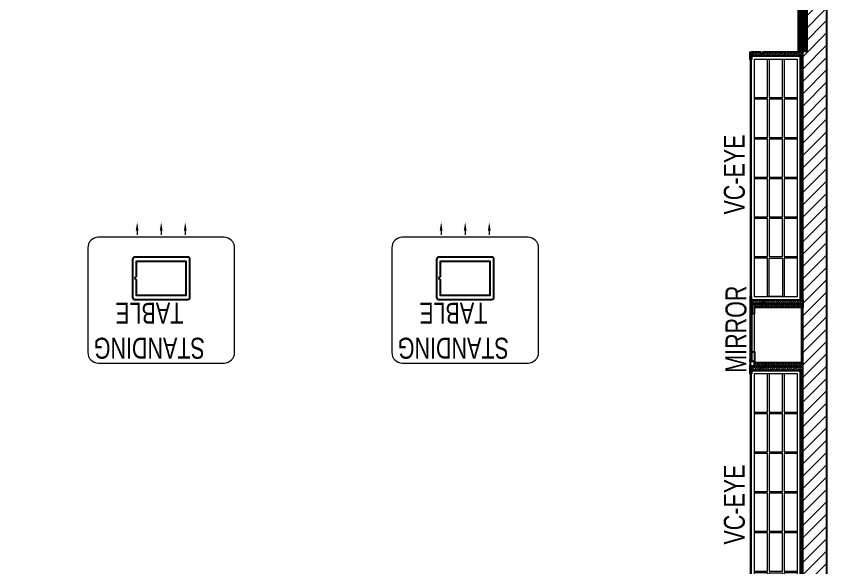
# Model space of a CAD drawing. Header units: feet. Extents: x 10126720 to 10134877, y -6288511 to -6263583.
# Drawn here: x 10130032 to 10133898, y -6275677 to -6273046 of the extents above; entities that cross this region are included whole.
import ezdxf

# ---------------------------------------------------------------- set-up
doc = ezdxf.new("R2010")
doc.units = ezdxf.units.FT
doc.header["$LTSCALE"] = 33
doc.header["$MEASUREMENT"] = 0
doc.linetypes.add('ACAD_ISO03W100', pattern=[30, 12, -18])
doc.layers.add('A-WALL', color=1, linetype='Continuous')
for name, color, linetype, lineweight in [('LENS-DIM', 252, 'Continuous', 5), ('LENS-TEXT', 31, 'Continuous', 5), ('LENS_TEXT', 31, 'Continuous', 5), ('LK-FF&E FLOOR', 1, 'Continuous', 9), ('LK-FF&E WALL', 1, 'Continuous', 9), ('LK-MIRROR', 133, 'Continuous', 13), ('LN-ELEVATION-1', 81, 'Continuous', 25), ('LN-ELEVATION-2', 103, 'Continuous', 20), ('LN-ELEVATION-3', 125, 'Continuous', 18), ('LN-ELEVATION-4', 145, 'Continuous', 13), ('LN-HATCH', 251, 'Continuous', 0), ('PLANO-TXT', 252, 'Continuous', 5)]:
    doc.layers.add(name, color=color, linetype=linetype, lineweight=lineweight)
doc.styles.add('LK TXT', font='GILC____.TTF', dxfattribs={"height": 100})
pattern_1 = [(45, (7858054.0837, 3504049.203), (-4.4901280605, 4.4901280605), [])]

# ---------------------------------------------------------------- blocks, each defined once
blk = doc.blocks.new('A$Ca6a6fadd')
at = {"layer": 'LN-HATCH'}
h = blk.add_hatch(dxfattribs=at)
h.set_pattern_fill('ANSI31', color=256, scale=333, angle=180)
h.set_pattern_definition([(225, (-7063707.162, 5274439.864), (29.43331977, -29.43331977), [])])
h.paths.add_polyline_path([(5829, -12190), (5944, -12190), (5944, 2332), (2193, 2332), (2193, 3382), (2078, 3382), (2078, 2217), (5829, 2217)])
at = {"layer": 'A-WALL'}
for p, q in [((5944, -12190), (5944, 2332)), ((5829, -12190), (5829, 2217))]:
    blk.add_line(p, q, dxfattribs=at)
blk = doc.blocks.new('VC HD 1200')
at = {"layer": 'LN-HATCH', "ltscale": 0.5}
h = blk.add_hatch(dxfattribs=at)
h.set_pattern_fill('ANSI31', color=256, scale=2)
h.set_pattern_definition([(45, (3760859.753, 1795248.936), (-4.490128061, 4.490128061), [])])
h.paths.add_polyline_path([(-1200, 250), (-1200, 60), (-1194, 60), (-1194, 50), (-1200, 50), (-1200, 6), (-1182, 6), (-1182, 250)])
h = blk.add_hatch(dxfattribs=at)
h.set_pattern_fill('ANSI31', color=256, scale=2)
h.set_pattern_definition(pattern_1)
h.paths.add_polyline_path([(0, 250), (0, 60), (-6, 60), (-6, 50), (0, 50), (0, 6), (-18, 6), (-18, 250)])
h = blk.add_hatch(dxfattribs=at)
h.set_pattern_fill('ANSI31', color=256, scale=2)
h.set_pattern_definition([(45, (7858047.0837, 3504049.203), (-4.4901280605, 4.4901280605), [])])
h.paths.add_polyline_path([(-1165, 6), (-1165, 0), (-1200, 0), (-1200, 6)])
h = blk.add_hatch(dxfattribs=at)
h.set_pattern_fill('ANSI31', color=256, scale=2)
h.set_pattern_definition(pattern_1)
h.paths.add_polyline_path([(-28, 6), (-28, 0), (0, 0), (0, 6)])
at = {"layer": 'LN-ELEVATION-1', "ltscale": 0.5}
for points in [[(-1200, 250), (-1200, 60), (-1194, 60), (-1194, 50), (-1200, 50), (-1200, 6), (-1182, 6), (-1182, 250)], [(-18, 238), (-1182, 238), (-1182, 244), (-18, 244)], [(0, 250), (0, 60), (-6, 60), (-6, 50), (0, 50), (0, 6), (-18, 6), (-18, 250)], [(-1165, 6), (-1165, 0), (-1200, 0), (-1200, 6)], [(-35, 6), (-35, 0), (0, 0), (0, 6)]]:
    blk.add_lwpolyline(points, close=True, dxfattribs=at)
at = {"layer": 'LN-ELEVATION-3', "ltscale": 0.5}
for p, q in [((-1182, 250), (-18, 250)), ((-1165, 6), (-35, 6)), ((-35, 0), (-1165, 0))]:
    blk.add_line(p, q, dxfattribs=at)
for points in [[(-1165, 226), (-35, 226), (-35, 18), (-1165, 18)], [(-1165, 226), (-983.3, 226), (-983.3, 162), (-1165, 162)], [(-975.3, 226), (-793.7, 226), (-793.7, 162), (-975.3, 162)], [(-785.7, 226), (-604, 226), (-604, 162), (-785.7, 162)], [(-596, 226), (-414.3, 226), (-414.3, 162), (-596, 162)], [(-406.3, 226), (-224.7, 226), (-224.7, 162), (-406.3, 162)], [(-216.7, 226), (-35, 226), (-35, 162), (-216.7, 162)], [(-1165, 90), (-983.3, 90), (-983.3, 154), (-1165, 154)], [(-975.3, 154), (-793.7, 154), (-793.7, 90), (-975.3, 90)], [(-785.7, 154), (-604, 154), (-604, 90), (-785.7, 90)], [(-596, 154), (-414.3, 154), (-414.3, 90), (-596, 90)], [(-406.3, 154), (-224.7, 154), (-224.7, 90), (-406.3, 90)], [(-216.7, 154), (-35, 154), (-35, 90), (-216.7, 90)], [(-1165, 82), (-983.3, 82), (-983.3, 18), (-1165, 18)], [(-975.3, 82), (-793.7, 82), (-793.7, 18), (-975.3, 18)], [(-785.7, 82), (-604, 82), (-604, 18), (-785.7, 18)], [(-596, 82), (-414.3, 82), (-414.3, 18), (-596, 18)], [(-406.3, 82), (-224.7, 82), (-224.7, 18), (-406.3, 18)], [(-216.7, 82), (-35, 82), (-35, 18), (-216.7, 18)]]:
    blk.add_lwpolyline(points, close=True, dxfattribs=at)
blk = doc.blocks.new('MIRROR')
at = {"layer": 'LN-HATCH', "ltscale": 0.5}
h = blk.add_hatch(dxfattribs=at)
h.set_pattern_fill('ANSI31', color=256, scale=2)
h.set_pattern_definition([(45, (4060433.7416, 1708720.787), (-4.4901280605, 4.4901280605), [])])
h.paths.add_polyline_path([(212.9, 101.3), (230.9, 101.3), (230.9, -127.7), (212.9, -127.7)])
h.paths.add_polyline_path([(230.9, 95.3), (494.9, 95.3), (494.9, 101.3), (230.9, 101.3)])
h.paths.add_polyline_path([(512.9, 101.3), (494.9, 101.3), (494.9, -127.7), (512.9, -127.7)])
at = {"layer": 'Defpoints'}
blk.add_lwpolyline([(512.9, 101.3), (212.9, 101.3), (212.9, -148.7), (512.9, -148.7)], close=True, dxfattribs=at)
at = {"layer": 'LN-ELEVATION-1'}
for points in [[(212.9, 101.3), (230.9, 101.3), (230.9, -127.7), (212.9, -127.7)], [(230.9, 95.3), (494.9, 95.3), (494.9, 101.3), (230.9, 101.3)], [(512.9, 101.3), (494.9, 101.3), (494.9, -127.7), (512.9, -127.7)], [(259.9, -141.7), (259.9, -127.7), (214.9, -127.7), (214.9, -148.7), (223.9, -148.7), (223.9, -147.2), (216.4, -147.2), (216.4, -141.7)], [(442.9, -141.7), (442.9, -127.7), (487.9, -127.7), (487.9, -148.7), (478.9, -148.7), (478.9, -147.2), (486.4, -147.2), (486.4, -141.7)], [(504.9, -148.7), (504.9, -147.2), (509.4, -147.2), (509.4, -129.2), (487.9, -129.2), (487.9, -127.7), (510.9, -127.7), (510.9, -148.7)]]:
    blk.add_lwpolyline(points, close=True, dxfattribs=at)
at = {"layer": 'LN-ELEVATION-2', "color": 4, "lineweight": 0}
blk.add_lwpolyline([(216.4, -141.7), (486.4, -141.7), (486.4, -147.2), (216.4, -147.2)], close=True, dxfattribs=at)
at = {"layer": 'LN-ELEVATION-2'}
blk.add_lwpolyline([(259.9, -141.7), (442.9, -141.7), (442.9, -127.7), (259.9, -127.7)], close=True, dxfattribs=at)
at = {"layer": 'LN-ELEVATION-4', "ltscale": 0.5}
blk.add_line((478.9, -148.7), (223.9, -148.7), dxfattribs=at)
blk = doc.blocks.new('Standing Table 700X600')
at = {"layer": 'LN-ELEVATION-1', "linetype": 'ByBlock', "lineweight": -2}
for p, q in [((-114.7, -32.3), (-114.7, -12)), ((0, -32.3), (0, -12)), ((114.7, -32.3), (114.7, -12))]:
    blk.add_line(p, q, dxfattribs=at)
at = {"layer": 'LN-ELEVATION-1'}
for points in [[(-127.2, 94.5), (126.8, 94.5, 0.414214), (136.8, 104.5), (136.8, 286.5, 0.414214), (126.8, 296.5), (-127.2, 296.5, 0.414214), (-137.2, 286.5), (-137.2, 104.5, 0.414214)], [(117.2, 186), (117.2, 113.5), (-117.8, 113.5), (-117.8, 277.5), (117.2, 277.5), (117.2, 205, 0.327538), (118.6, 203.1, -0.733799), (118.6, 187.9, 0.327538)]]:
    blk.add_lwpolyline(points, format="xyb", close=True, dxfattribs=at)
at = {"layer": 'LN-ELEVATION-1', "linetype": 'ByBlock', "lineweight": -2}
for points in [[(-108.1, -32.3), (-121.4, -32.3), (-114.7, -72.3)], [(6.7, -32.3), (-6.7, -32.3), (0, -72.3)], [(121.4, -32.3), (108.1, -32.3), (114.7, -72.3)]]:
    blk.add_solid(points, dxfattribs=at)
at = {"layer": 'LN-ELEVATION-2'}
blk.add_lwpolyline([(-300, 0), (300, 0, 0.414214), (350, 50), (350, 550, 0.414214), (300, 600), (-300, 600, 0.414214), (-350, 550), (-350, 50, 0.414214)], format="xyb", close=True, dxfattribs=at)
at = {"layer": 'LENS-TEXT', "color": 7, "linetype": 'Continuous', "ltscale": 3, "insert": (56.8, 445.9), "char_height": 100, "width": 783.964, "attachment_point": 5, "style": 'LK TXT'}
blk.add_mtext('STANDING TABLE', dxfattribs=at)

msp = doc.modelspace()

# ---------------------------------------------------------------- linework, layer by layer
at = {"layer": 'LK-MIRROR', "linetype": 'ACAD_ISO03W100', "ltscale": 0.05, "const_width": 50}
msp.add_lwpolyline([(10133782.5, -6273217.5), (10133782.5, -6272455.5)], dxfattribs=at)

# ---------------------------------------------------------------- block references
at = {"layer": 'LENS-DIM', "color": 2}
msp.add_blockref('A$Ca6a6fadd', (10127953.5, -6269791.5), dxfattribs=at)
at = {"layer": 'LK-FF&E FLOOR', "rotation": 180}
for p in [(10130723, -6274100.5), (10132173, -6274100.5)]:
    msp.add_blockref('Standing Table 700X600', p, dxfattribs=at)
at = {"layer": 'LK-FF&E WALL', "xscale": -1, "rotation": 270}
for p in [(10133532.5, -6273217.5), (10133532.5, -6274717.5)]:
    msp.add_blockref('VC HD 1200', p, dxfattribs=at)
at = {"layer": 'LK-FF&E WALL', "rotation": 270.0000000002088}
msp.add_blockref('MIRROR', (10133681.2, -6274204.6), dxfattribs=at)

# ---------------------------------------------------------------- texts
at = {"layer": 'LENS_TEXT', "linetype": 'Continuous', "ltscale": 3, "insert": (10133465.1, -6274539, 17940.1), "char_height": 100, "width": 324.474, "attachment_point": 5, "rotation": 90, "style": 'LK TXT'}
msp.add_mtext('{\\C7;MIRROR}', dxfattribs=at)
at = {"layer": 'PLANO-TXT', "linetype": 'Continuous', "ltscale": 3, "char_height": 100, "width": 244.677, "attachment_point": 5, "rotation": 90, "style": 'LK TXT'}
for insert in [(10133457.2, -6273801.1, 17940.1), (10133457.2, -6275375.6, 17940.1)]:
    msp.add_mtext('VC-EYE', dxfattribs=dict(at, insert=insert))

doc.saveas('drawing.dxf')
